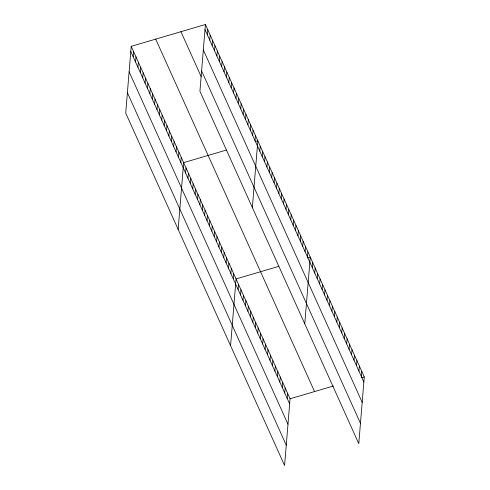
<?xml version="1.0" encoding="UTF-8"?>
<svg xmlns="http://www.w3.org/2000/svg" width="490" height="490" viewBox="0 0 490 490"><rect width="100%" height="100%" fill="white"/><g stroke="black" fill="none" stroke-linecap="round" stroke-linejoin="round"><path stroke-width="0.73" d="M131.216 46.33L125.728 113.068L284.586 465.5L290.074 398.762L131.216 46.33L205.414 24.5L364.272 376.933L358.784 443.671L199.926 91.238L205.414 24.5M133.176 56.73L133.599 51.615M135.559 62.016L135.981 56.901M137.941 67.302L138.364 62.187M140.324 72.587L140.746 67.479M142.706 77.873L143.129 72.765M145.089 83.159L145.512 78.051M147.472 88.445L147.894 83.337M149.854 93.737L150.277 88.623M152.237 99.023L152.66 93.909M154.626 104.309L155.042 99.194M157.008 109.595L157.425 104.48M159.391 114.881L159.807 109.766M161.774 120.166L162.19 115.052M164.156 125.452L164.573 120.344M166.539 130.738L166.955 125.63M168.921 136.024L169.338 130.916M171.304 141.31L171.721 136.202M173.687 146.596L174.103 141.488M176.069 151.888L176.486 146.773M178.452 157.174L178.875 152.059M180.835 162.46L181.257 157.345M178.152 229.369L183.64 162.631L226.343 150.069M185.6 173.031L186.022 167.917M187.982 178.317L188.405 173.203M190.365 183.603L190.788 178.495M192.748 188.889L193.17 183.781M207.38 34.9L207.797 29.786M195.13 194.175L195.553 189.067M209.763 40.186L210.179 35.072M197.513 199.461L197.936 194.352M212.146 45.472L212.562 40.358M199.896 204.753L200.318 199.638M214.528 50.758L214.945 45.644M202.278 210.039L202.701 204.924M216.911 56.044L217.327 50.929M204.661 215.324L205.083 210.21M219.293 61.33L219.71 56.221M207.043 220.61L207.466 215.496M221.676 66.616L222.099 61.507M209.426 225.896L209.849 220.782M224.059 71.901L224.481 66.793M211.809 231.182L212.231 226.068M226.441 77.187L226.864 72.079M214.191 236.468L214.614 231.354M228.824 82.479L229.246 77.365M216.574 241.754L216.996 236.646M231.207 87.765L231.629 82.651M218.963 247.04L219.379 241.931M233.589 93.051L234.012 87.937M221.345 252.326L221.762 247.217M235.972 98.337L236.394 93.222M223.728 257.611L224.144 252.503M238.354 103.623L238.777 98.508M226.111 262.903L226.527 257.789M240.737 108.909L241.16 103.794M228.493 268.189L228.91 263.075M243.12 114.195L243.542 109.086M230.876 273.475L231.292 268.361M245.502 119.48L245.925 114.372M233.258 278.761L233.675 273.647M247.885 124.766L248.308 119.658M230.576 345.677L236.058 278.933L278.767 266.37M250.268 130.052L250.69 124.944M238.097 289.492L238.514 284.384M252.65 135.344L253.073 130.23M240.547 294.937L240.97 289.829M255.033 140.63L255.455 135.516M243.003 300.388L243.426 295.274M252.35 207.54L257.838 140.802L255.119 141.604M245.459 305.834L245.882 300.719M259.798 151.202L260.221 146.087M247.916 311.279L248.338 306.17M262.187 156.488L262.603 151.373M250.372 316.724L250.788 311.615M264.569 161.774L264.986 156.659M252.828 322.175L253.244 317.061M266.952 167.059L267.368 161.945M255.278 327.62L255.7 322.506M269.335 172.345L269.751 167.237M257.734 333.065L258.157 327.957M271.717 177.631L272.134 172.523M260.19 338.51L260.613 333.402M274.1 182.917L274.516 177.809M262.646 343.962L263.063 338.847M276.483 188.203L276.899 183.095M265.102 349.407L265.519 344.292M278.865 193.495L279.282 188.381M267.558 354.852L267.975 349.744M281.248 198.781L281.664 193.666M270.008 360.297L270.431 355.189M283.63 204.067L284.047 198.952M272.464 365.748L272.887 360.634M286.013 209.353L286.436 204.238M274.921 371.193L275.343 366.079M288.396 214.638L288.818 209.524M277.377 376.639L277.793 371.53M290.778 219.924L291.201 214.81M279.833 382.084L280.249 376.975M293.161 225.21L293.584 220.102M282.283 387.535L282.706 382.421M295.543 230.496L295.966 225.388M284.739 392.98L285.162 387.866M297.926 235.782L298.349 230.674M287.195 398.425L287.618 393.317M300.309 241.068L300.731 235.96M302.691 246.36L303.114 241.245M305.074 251.646L305.497 246.531M307.457 256.932L307.879 251.817M304.774 323.841L310.262 257.103L307.542 257.905M312.295 267.663L312.718 262.548M314.752 273.108L315.174 267.999M317.208 278.559L317.624 273.445M319.664 284.004L320.08 278.89M322.114 289.449L322.536 284.335M324.57 294.894L324.993 289.786M327.026 300.346L327.449 295.231M329.482 305.791L329.899 300.676M331.938 311.236L332.355 306.121M334.394 316.681L334.811 311.573M336.844 322.132L337.267 317.018M339.301 327.577L339.723 322.463M341.757 333.022L342.179 327.908M344.213 338.468L344.629 333.359M346.669 343.919L347.085 338.804M349.119 349.364L349.541 344.25M351.575 354.809L351.998 349.695M354.031 360.254L354.454 355.146M356.487 365.705L356.91 360.591M358.943 371.151L359.36 366.036M361.399 376.596L361.816 371.481M290.074 398.762L333.482 385.991M361.553 377.729L364.272 376.933M204.998 29.614L363.849 382.041M203.326 49.949L362.177 402.382M201.598 70.903L360.456 423.336M180.926 31.703L201.182 76.636M155.704 39.127L314.555 391.559M130.793 51.444L289.651 403.87M129.121 71.779L287.979 424.211M127.4 92.733L286.258 445.165"/></g></svg>
